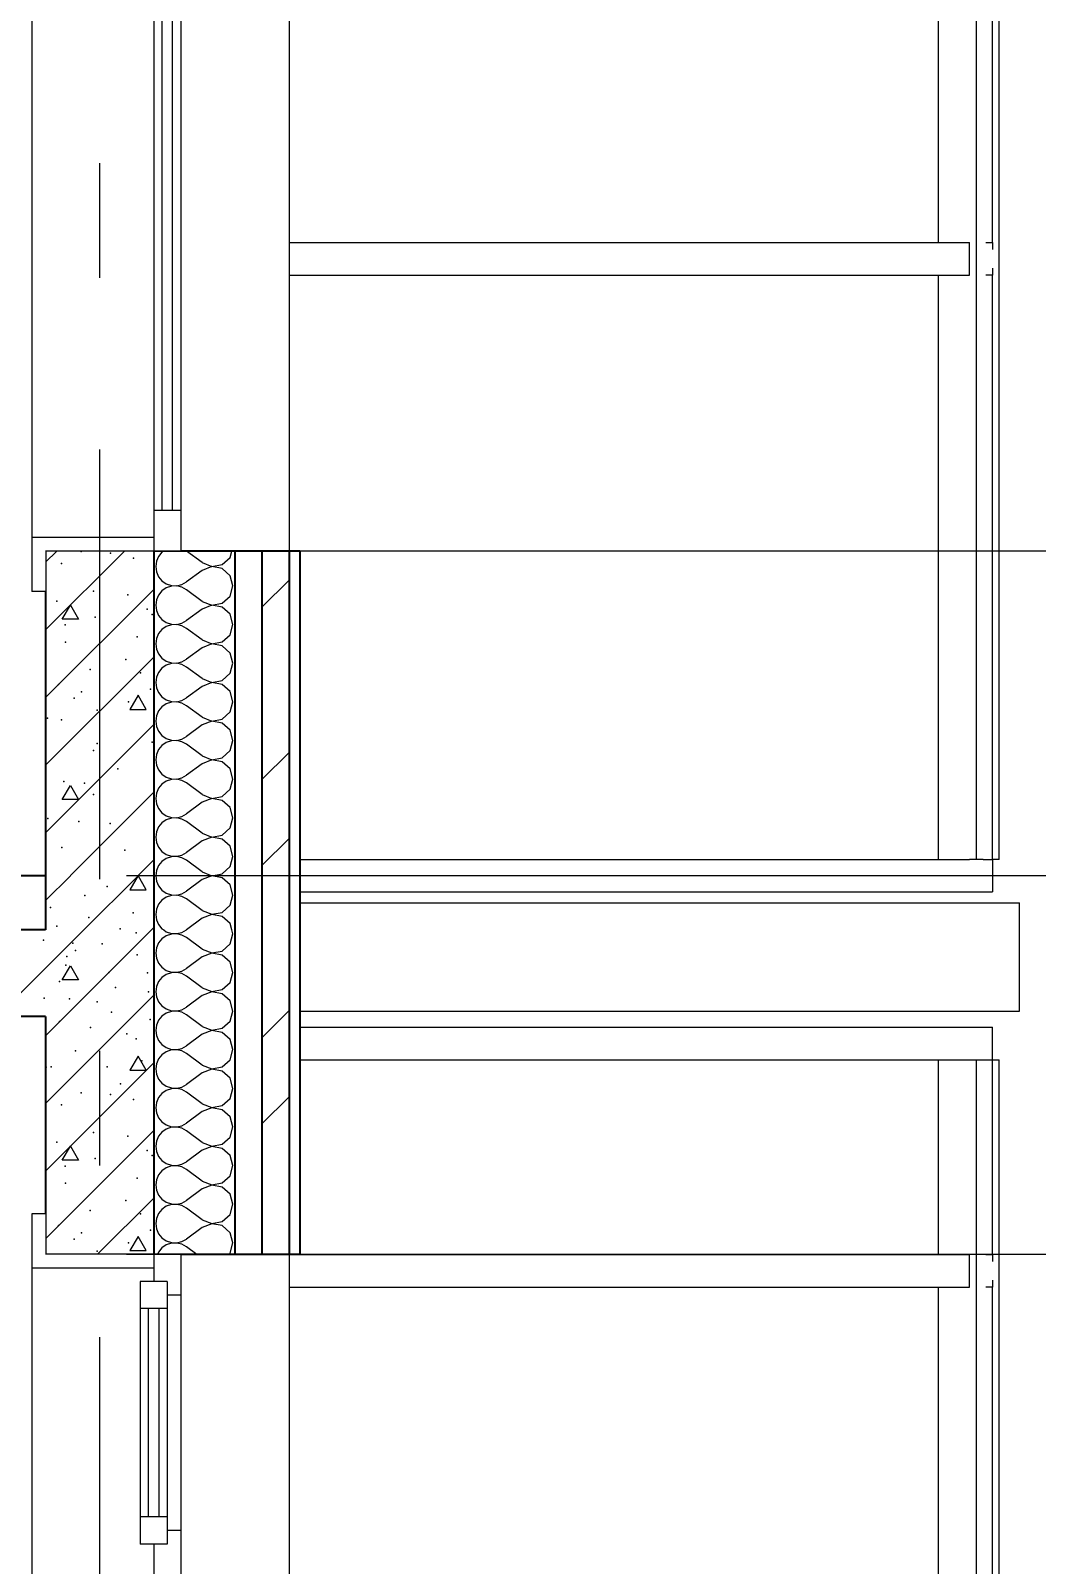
# Model space of a CAD drawing. Header units: millimetres. Extents: x 18162 to 7085488, y 72188 to 247925.
# Drawn here: x 4273986 to 4275844, y 112480 to 115314 of the extents above; entities that cross this region are included whole.
import ezdxf
from ezdxf.enums import TextEntityAlignment as Align

# ---------------------------------------------------------------- set-up
doc = ezdxf.new("R2010")
doc.units = ezdxf.units.MM
doc.header["$MEASUREMENT"] = 0
doc.linetypes.add('Double Dashed', pattern=[1093.611073, 529.166651, -211.666656, 141.111112, -211.666656])
doc.linetypes.add('Wipeout_Contour', pattern=[1000, 0, -1000])
for name, color, linetype in [('Archicad Windows', 7, 'Continuous'), ('Finish - Wall', 7, 'Continuous'), ('Structural - Bearing', 7, 'Continuous'), ('Structural - Grid', 7, 'Continuous')]:
    doc.layers.add(name, color=color, linetype=linetype)
doc.styles.add('GENERATED_STYLE_3', font='', dxfattribs={"width": 0.8})
doc.styles.get('GENERATED_STYLE_3').set_extended_font_data('ISOCPEUR MON')
doc.dimstyles.new('GENERATED_STYLE__12', dxfattribs={"dimtxt": 330.000007, "dimasz": 171, "dimexe": 0.18, "dimexo": 150, "dimgap": 0, "dimtad": 1, "dimdec": 0, "dimzin": 0, "dimdsep": 46, "dimtxsty": 'GENERATED_STYLE_3', "dimblk": 'ARROWHEAD_2', "dimblk1": 'ARROWHEAD_2', "dimblk2": 'ARROWHEAD_2', "dimcen": 0.09, "dimclrd": 13, "dimclre": 13, "dimclrt": 13, "dimadec": 0, "dimazin": 0, "dimtfac": 1, "dimtdec": 4, "dimtmove": 0, "dimatfit": 3, "dimfxl": 1, "dimtolj": 1, "dimtzin": 0, "dimarcsym": 0})
pattern_1 = [(45, (4294986.58, 104752.7), (-238.6485, 238.6485), []), (45, (4294907.03, 104832.26), (-238.6485, 238.6485), [])]

# ---------------------------------------------------------------- blocks, each defined once
blk = doc.blocks.new('*X1271', base_point=(4294986.6, 104752.7))
at = {"layer": 'Structural - Bearing', "color": 7, "linetype": 'Continuous', "lineweight": 9}
for p, q in [((4274218, 114333.9), (4274216.7, 114324.1)), ((4274222, 114342.9), (4274218, 114333.9)), ((4274228.3, 114350.5), (4274222, 114342.9)), ((4274231.5, 114352.7), (4274228.3, 114350.5)), ((4274302.4, 114331.3), (4274273.8, 114352.7)), ((4274339.8, 114327.9), (4274354.2, 114341.1)), ((4274354.2, 114341.1), (4274357.5, 114352.7)), ((4274216.7, 114324.1), (4274218, 114314.4)), ((4274218, 114314.4), (4274222, 114305.4)), ((4274222, 114305.4), (4274228.3, 114297.8)), ((4274302.4, 114317), (4274273.8, 114295.6)), ((4274302.4, 114331.3), (4274320.6, 114324.3)), ((4274320.6, 114324), (4274302.4, 114317)), ((4274320.6, 114324.3), (4274339.8, 114327.9)), ((4274339.8, 114320.4), (4274320.6, 114324)), ((4274354.2, 114307.2), (4274339.8, 114320.4)), ((4274359.5, 114288.4), (4274354.2, 114307.2)), ((4274228.3, 114279.1), (4274222, 114271.5)), ((4274228.3, 114297.8), (4274236.4, 114292.2)), ((4274236.4, 114284.6), (4274228.3, 114279.1)), ((4274236.4, 114292.2), (4274245.7, 114289)), ((4274245.7, 114287.8), (4274236.4, 114284.6)), ((4274245.7, 114289), (4274255.6, 114288.6)), ((4274255.6, 114288.3), (4274245.7, 114287.8)), ((4274255.6, 114288.6), (4274265.2, 114290.8)), ((4274265.2, 114286), (4274255.6, 114288.3)), ((4274265.2, 114290.8), (4274273.8, 114295.6)), ((4274273.8, 114281.3), (4274265.2, 114286)), ((4274302.4, 114259.8), (4274273.8, 114281.3)), ((4274354.2, 114269.6), (4274359.5, 114288.4)), ((4274218, 114262.5), (4274216.7, 114252.7)), ((4274216.7, 114252.7), (4274218, 114242.9)), ((4274222, 114271.5), (4274218, 114262.5)), ((4274302.4, 114259.8), (4274320.6, 114252.8)), ((4274320.6, 114252.6), (4274302.4, 114245.6)), ((4274320.6, 114252.8), (4274339.8, 114256.5)), ((4274339.8, 114248.9), (4274320.6, 114252.6)), ((4274339.8, 114256.5), (4274354.2, 114269.6)), ((4274354.2, 114235.8), (4274339.8, 114248.9)), ((4274218, 114242.9), (4274222, 114233.9)), ((4274222, 114233.9), (4274228.3, 114226.3)), ((4274228.3, 114226.3), (4274236.4, 114220.8)), ((4274236.4, 114220.8), (4274245.7, 114217.6)), ((4274255.6, 114217.1), (4274265.2, 114219.4)), ((4274265.2, 114219.4), (4274273.8, 114224.1)), ((4274302.4, 114245.6), (4274273.8, 114224.1)), ((4274359.5, 114217), (4274354.2, 114235.8)), ((4274218, 114191), (4274216.7, 114181.3)), ((4274222, 114200.1), (4274218, 114191)), ((4274228.3, 114207.6), (4274222, 114200.1)), ((4274236.4, 114213.2), (4274228.3, 114207.6)), ((4274245.7, 114216.4), (4274236.4, 114213.2)), ((4274245.7, 114217.6), (4274255.6, 114217.1)), ((4274255.6, 114216.8), (4274245.7, 114216.4)), ((4274265.2, 114214.6), (4274255.6, 114216.8)), ((4274273.8, 114209.8), (4274265.2, 114214.6)), ((4274302.4, 114188.4), (4274273.8, 114209.8)), ((4274339.8, 114185), (4274354.2, 114198.2)), ((4274354.2, 114198.2), (4274359.5, 114217)), ((4274216.7, 114181.3), (4274218, 114171.5)), ((4274218, 114171.5), (4274222, 114162.5)), ((4274222, 114162.5), (4274228.3, 114154.9)), ((4274302.4, 114174.1), (4274273.8, 114152.7)), ((4274302.4, 114188.4), (4274320.6, 114181.4)), ((4274320.6, 114181.1), (4274302.4, 114174.1)), ((4274320.6, 114181.4), (4274339.8, 114185)), ((4274339.8, 114177.5), (4274320.6, 114181.1)), ((4274354.2, 114164.3), (4274339.8, 114177.5)), ((4274359.5, 114145.6), (4274354.2, 114164.3)), ((4274228.3, 114136.2), (4274222, 114128.6)), ((4274228.3, 114154.9), (4274236.4, 114149.3)), ((4274236.4, 114141.8), (4274228.3, 114136.2)), ((4274236.4, 114149.3), (4274245.7, 114146.2)), ((4274245.7, 114144.9), (4274236.4, 114141.8)), ((4274245.7, 114146.2), (4274255.6, 114145.7)), ((4274255.6, 114145.4), (4274245.7, 114144.9)), ((4274255.6, 114145.7), (4274265.2, 114147.9)), ((4274265.2, 114143.2), (4274255.6, 114145.4)), ((4274265.2, 114147.9), (4274273.8, 114152.7)), ((4274273.8, 114138.4), (4274265.2, 114143.2)), ((4274302.4, 114117), (4274273.8, 114138.4)), ((4274354.2, 114126.8), (4274359.5, 114145.6)), ((4274218, 114119.6), (4274216.7, 114109.8)), ((4274216.7, 114109.8), (4274218, 114100.1)), ((4274222, 114128.6), (4274218, 114119.6)), ((4274302.4, 114117), (4274320.6, 114110)), ((4274320.6, 114109.7), (4274302.4, 114102.7)), ((4274320.6, 114110), (4274339.8, 114113.6)), ((4274339.8, 114106.1), (4274320.6, 114109.7)), ((4274339.8, 114113.6), (4274354.2, 114126.8)), ((4274354.2, 114092.9), (4274339.8, 114106.1)), ((4274218, 114100.1), (4274222, 114091.1)), ((4274222, 114091.1), (4274228.3, 114083.5)), ((4274228.3, 114083.5), (4274236.4, 114077.9)), ((4274236.4, 114077.9), (4274245.7, 114074.8)), ((4274255.6, 114074.3), (4274265.2, 114076.5)), ((4274265.2, 114076.5), (4274273.8, 114081.3)), ((4274302.4, 114102.7), (4274273.8, 114081.3)), ((4274359.5, 114074.1), (4274354.2, 114092.9)), ((4274218, 114048.2), (4274216.7, 114038.4)), ((4274222, 114057.2), (4274218, 114048.2)), ((4274228.3, 114064.8), (4274222, 114057.2)), ((4274236.4, 114070.4), (4274228.3, 114064.8)), ((4274245.7, 114073.5), (4274236.4, 114070.4)), ((4274245.7, 114074.8), (4274255.6, 114074.3)), ((4274255.6, 114074), (4274245.7, 114073.5)), ((4274265.2, 114071.8), (4274255.6, 114074)), ((4274273.8, 114067), (4274265.2, 114071.8)), ((4274302.4, 114045.6), (4274273.8, 114067)), ((4274339.8, 114042.2), (4274354.2, 114055.4)), ((4274354.2, 114055.4), (4274359.5, 114074.1)), ((4274216.7, 114038.4), (4274218, 114028.7)), ((4274218, 114028.7), (4274222, 114019.6)), ((4274222, 114019.6), (4274228.3, 114012.1)), ((4274302.4, 114031.3), (4274273.8, 114009.8)), ((4274302.4, 114045.6), (4274320.6, 114038.6)), ((4274320.6, 114038.3), (4274302.4, 114031.3)), ((4274320.6, 114038.6), (4274339.8, 114042.2)), ((4274339.8, 114034.6), (4274320.6, 114038.3)), ((4274354.2, 114021.5), (4274339.8, 114034.6)), ((4274359.5, 114002.7), (4274354.2, 114021.5)), ((4274228.3, 113993.4), (4274222, 113985.8)), ((4274228.3, 114012.1), (4274236.4, 114006.5)), ((4274236.4, 113998.9), (4274228.3, 113993.4)), ((4274236.4, 114006.5), (4274245.7, 114003.3)), ((4274245.7, 114002.1), (4274236.4, 113998.9)), ((4274245.7, 114003.3), (4274255.6, 114002.8)), ((4274255.6, 114002.6), (4274245.7, 114002.1)), ((4274255.6, 114002.8), (4274265.2, 114005.1)), ((4274265.2, 114000.3), (4274255.6, 114002.6)), ((4274265.2, 114005.1), (4274273.8, 114009.8)), ((4274273.8, 113995.6), (4274265.2, 114000.3)), ((4274302.4, 113974.1), (4274273.8, 113995.6)), ((4274354.2, 113983.9), (4274359.5, 114002.7)), ((4274218, 113976.8), (4274216.7, 113967)), ((4274216.7, 113967), (4274218, 113957.2)), ((4274222, 113985.8), (4274218, 113976.8)), ((4274302.4, 113974.1), (4274320.6, 113967.1)), ((4274320.6, 113966.8), (4274302.4, 113959.8)), ((4274320.6, 113967.1), (4274339.8, 113970.8)), ((4274339.8, 113963.2), (4274320.6, 113966.8)), ((4274339.8, 113970.8), (4274354.2, 113983.9)), ((4274354.2, 113950.1), (4274339.8, 113963.2)), ((4274218, 113957.2), (4274222, 113948.2)), ((4274222, 113948.2), (4274228.3, 113940.6)), ((4274228.3, 113940.6), (4274236.4, 113935)), ((4274236.4, 113935), (4274245.7, 113931.9)), ((4274265.2, 113933.7), (4274273.8, 113938.4)), ((4274302.4, 113959.8), (4274273.8, 113938.4)), ((4274359.5, 113931.3), (4274354.2, 113950.1)), ((4274222, 113914.3), (4274218, 113905.3)), ((4274228.3, 113921.9), (4274222, 113914.3)), ((4274236.4, 113927.5), (4274228.3, 113921.9)), ((4274245.7, 113930.7), (4274236.4, 113927.5)), ((4274245.7, 113931.9), (4274255.6, 113931.4)), ((4274255.6, 113931.1), (4274245.7, 113930.7)), ((4274255.6, 113931.4), (4274265.2, 113933.7)), ((4274265.2, 113928.9), (4274255.6, 113931.1)), ((4274273.8, 113924.1), (4274265.2, 113928.9)), ((4274302.4, 113902.7), (4274273.8, 113924.1)), ((4274339.8, 113899.3), (4274354.2, 113912.5)), ((4274354.2, 113912.5), (4274359.5, 113931.3)), ((4274218, 113905.3), (4274216.7, 113895.6)), ((4274216.7, 113895.6), (4274218, 113885.8)), ((4274218, 113885.8), (4274222, 113876.8)), ((4274302.4, 113888.4), (4274273.8, 113867)), ((4274302.4, 113902.7), (4274320.6, 113895.7)), ((4274320.6, 113895.4), (4274302.4, 113888.4)), ((4274320.6, 113895.7), (4274339.8, 113899.3)), ((4274339.8, 113891.8), (4274320.6, 113895.4)), ((4274354.2, 113878.6), (4274339.8, 113891.8)), ((4274359.5, 113859.8), (4274354.2, 113878.6)), ((4274222, 113876.8), (4274228.3, 113869.2)), ((4274228.3, 113850.5), (4274222, 113842.9)), ((4274228.3, 113869.2), (4274236.4, 113863.6)), ((4274236.4, 113856.1), (4274228.3, 113850.5)), ((4274236.4, 113863.6), (4274245.7, 113860.5)), ((4274245.7, 113859.2), (4274236.4, 113856.1)), ((4274245.7, 113860.5), (4274255.6, 113860)), ((4274255.6, 113859.7), (4274245.7, 113859.2)), ((4274255.6, 113860), (4274265.2, 113862.2)), ((4274265.2, 113857.5), (4274255.6, 113859.7)), ((4274265.2, 113862.2), (4274273.8, 113867)), ((4274273.8, 113852.7), (4274265.2, 113857.5)), ((4274302.4, 113831.3), (4274273.8, 113852.7)), ((4274354.2, 113841.1), (4274359.5, 113859.8)), ((4274218, 113833.9), (4274216.7, 113824.1)), ((4274216.7, 113824.1), (4274218, 113814.4)), ((4274222, 113842.9), (4274218, 113833.9)), ((4274302.4, 113831.3), (4274320.6, 113824.3)), ((4274320.6, 113824), (4274302.4, 113817)), ((4274320.6, 113824.3), (4274339.8, 113827.9)), ((4274339.8, 113820.4), (4274320.6, 113824)), ((4274339.8, 113827.9), (4274354.2, 113841.1)), ((4274218, 113814.4), (4274222, 113805.4)), ((4274222, 113805.4), (4274228.3, 113797.8)), ((4274228.3, 113797.8), (4274236.4, 113792.2)), ((4274265.2, 113790.8), (4274273.8, 113795.6)), ((4274302.4, 113817), (4274273.8, 113795.6)), ((4274354.2, 113807.2), (4274339.8, 113820.4)), ((4274359.5, 113788.4), (4274354.2, 113807.2)), ((4274222, 113771.5), (4274218, 113762.5)), ((4274228.3, 113779.1), (4274222, 113771.5)), ((4274236.4, 113784.6), (4274228.3, 113779.1)), ((4274236.4, 113792.2), (4274245.7, 113789)), ((4274245.7, 113787.8), (4274236.4, 113784.6)), ((4274245.7, 113789), (4274255.6, 113788.6)), ((4274255.6, 113788.3), (4274245.7, 113787.8)), ((4274255.6, 113788.6), (4274265.2, 113790.8)), ((4274265.2, 113786), (4274255.6, 113788.3)), ((4274273.8, 113781.3), (4274265.2, 113786)), ((4274302.4, 113759.8), (4274273.8, 113781.3)), ((4274339.8, 113756.5), (4274354.2, 113769.6)), ((4274354.2, 113769.6), (4274359.5, 113788.4)), ((4274218, 113762.5), (4274216.7, 113752.7)), ((4274216.7, 113752.7), (4274218, 113742.9)), ((4274218, 113742.9), (4274222, 113733.9)), ((4274302.4, 113745.6), (4274273.8, 113724.1)), ((4274302.4, 113759.8), (4274320.6, 113752.8)), ((4274320.6, 113752.6), (4274302.4, 113745.6)), ((4274320.6, 113752.8), (4274339.8, 113756.5)), ((4274339.8, 113748.9), (4274320.6, 113752.6)), ((4274354.2, 113735.8), (4274339.8, 113748.9)), ((4274222, 113733.9), (4274228.3, 113726.3)), ((4274228.3, 113726.3), (4274236.4, 113720.8)), ((4274236.4, 113713.2), (4274228.3, 113707.6)), ((4274236.4, 113720.8), (4274245.7, 113717.6)), ((4274245.7, 113716.4), (4274236.4, 113713.2)), ((4274245.7, 113717.6), (4274255.6, 113717.1)), ((4274255.6, 113716.8), (4274245.7, 113716.4)), ((4274255.6, 113717.1), (4274265.2, 113719.4)), ((4274265.2, 113714.6), (4274255.6, 113716.8)), ((4274265.2, 113719.4), (4274273.8, 113724.1)), ((4274273.8, 113709.8), (4274265.2, 113714.6)), ((4274302.4, 113688.4), (4274273.8, 113709.8)), ((4274359.5, 113717), (4274354.2, 113735.8)), ((4274354.2, 113698.2), (4274359.5, 113717)), ((4274218, 113691), (4274216.7, 113681.3)), ((4274216.7, 113681.3), (4274218, 113671.5)), ((4274222, 113700.1), (4274218, 113691)), ((4274228.3, 113707.6), (4274222, 113700.1)), ((4274302.4, 113688.4), (4274320.6, 113681.4)), ((4274320.6, 113681.1), (4274302.4, 113674.1)), ((4274320.6, 113681.4), (4274339.8, 113685)), ((4274339.8, 113677.5), (4274320.6, 113681.1)), ((4274339.8, 113685), (4274354.2, 113698.2)), ((4274218, 113671.5), (4274222, 113662.5)), ((4274222, 113662.5), (4274228.3, 113654.9)), ((4274228.3, 113654.9), (4274231.5, 113652.7)), ((4274302.4, 113674.1), (4274273.8, 113652.7)), ((4274354.2, 113664.3), (4274339.8, 113677.5)), ((4274357.5, 113652.7), (4274354.2, 113664.3))]:
    blk.add_line(p, q, dxfattribs=at)
blk = doc.blocks.new('*X1272', base_point=(4294986.6, 104752.7))
at = {"layer": 'Structural - Bearing', "color": 7, "linetype": 'Continuous', "lineweight": 9}
for p, q in [((4274013.1, 114206.9), (4274158.9, 114352.7)), ((4274013.1, 114331.9), (4274033.9, 114352.7)), ((4274013.1, 114081.9), (4274213.1, 114281.9)), ((4274043.9, 114226.9), (4274059.1, 114252.9)), ((4274059.1, 114252.9), (4274074, 114226.8)), ((4274074, 114226.8), (4274043.9, 114226.9)), ((4274013.1, 113956.9), (4274213.1, 114156.9)), ((4274184.1, 114086.2), (4274169.1, 114060.2)), ((4274199.2, 114060.2), (4274184.1, 114086.2)), ((4274169.1, 114060.2), (4274199.2, 114060.2)), ((4274013.1, 113831.9), (4274213.1, 114031.9)), ((4274043.9, 113893.5), (4274059.1, 113919.5)), ((4274059.1, 113919.5), (4274074, 113893.5)), ((4274059.1, 113752.9), (4274213.1, 113906.9)), ((4274074, 113893.5), (4274043.9, 113893.5)), ((4274184.1, 113752.9), (4274213.1, 113781.9)), ((4274013.1, 113706.9), (4274059.1, 113752.8)), ((4274083.9, 113652.7), (4274184.1, 113752.8)), ((4274184.1, 113752.9), (4274169.1, 113726.8)), ((4274199.2, 113726.8), (4274184.1, 113752.9)), ((4274169.1, 113726.8), (4274199.2, 113726.8)), ((4274208.9, 113652.7), (4274213.1, 113656.9))]:
    blk.add_line(p, q, dxfattribs=at)
for p in [(4274079, 114351.8), (4274133, 114348.7), (4274175.8, 114339.3), (4274042.9, 114329.6), (4274013.5, 114288.7), (4274102, 114278.3), (4274034, 114260.1), (4274165.4, 114271.7), (4274105.2, 114230.3), (4274200.7, 114245.1), (4274210.5, 114235.7), (4274049.5, 114216.4), (4274182.5, 114194.2), (4274013.5, 114180.3), (4274050, 114184.6), (4274095.9, 114133.9), (4274161.6, 114152.4), (4274037.2, 114106.1), (4274188.7, 114127.7), (4274066.2, 114081.1), (4274079.7, 114092.6), (4274207.2, 114097.8), (4274108.3, 114058.9), (4274166.3, 114074.4), (4274017.1, 114044.2), (4274042.5, 114040.8), (4274108.3, 113997.1), (4274210.3, 113999.5), (4274102.1, 113984), (4274147, 113950), (4274046.8, 113927), (4274085.1, 113923.7), (4274101.9, 113903.1), (4274017.3, 113858.6), (4274074.8, 113852.9), (4274132.7, 113849), (4274043.4, 113804.7), (4274160, 113800.1), (4274085.6, 113716), (4274126.8, 113732.7), (4274022.5, 113694.1), (4274175.1, 113684.4), (4274034, 113659.3), (4274092.9, 113675.7), (4274151.4, 113654.6)]:
    blk.add_point(p, dxfattribs=at)
blk = doc.blocks.new('*X1282', base_point=(4294986.6, 104752.7))
at = {"layer": 'Structural - Bearing', "color": 7, "linetype": 'Continuous', "lineweight": 9}
for p, q in [((4273923.9, 113492.7), (4274083.9, 113652.7)), ((4274048.9, 113492.7), (4274208.9, 113652.7)), ((4274043.9, 113560.2), (4274059.1, 113586.2)), ((4274059.1, 113586.2), (4274074, 113560.2)), ((4274074, 113560.2), (4274043.9, 113560.2)), ((4274173.9, 113492.7), (4274213.1, 113531.9))]:
    blk.add_line(p, q, dxfattribs=at)
for p in [(4274009.6, 113633.6), (4274063.5, 113628.4), (4274117.6, 113626.8), (4274180.7, 113646.9), (4274052.7, 113603.7), (4274068.6, 113614.8), (4274182.5, 113606.7), (4274050.8, 113587.2), (4274130, 113573.7), (4274201.5, 113573.1), (4274038.8, 113557.3), (4274142.2, 113546), (4274203.2, 113537.9), (4274010.9, 113526.7), (4274057.2, 113525.4), (4274108.3, 113519.9), (4274134.9, 113500.4)]:
    blk.add_point(p, dxfattribs=at)
blk = doc.blocks.new('*X1477', base_point=(4294986.6, 104752.7))
at = {"layer": 'Structural - Bearing', "color": 7, "linetype": 'Continuous', "lineweight": 9}
for p, q in [((4274231.5, 113652.7), (4274236.4, 113649.3)), ((4274265.2, 113647.9), (4274273.8, 113652.7)), ((4274359.5, 113645.6), (4274357.5, 113652.7)), ((4274222, 113628.6), (4274218, 113619.6)), ((4274228.3, 113636.2), (4274222, 113628.6)), ((4274236.4, 113641.8), (4274228.3, 113636.2)), ((4274236.4, 113649.3), (4274245.7, 113646.2)), ((4274245.7, 113644.9), (4274236.4, 113641.8)), ((4274245.7, 113646.2), (4274255.6, 113645.7)), ((4274255.6, 113645.4), (4274245.7, 113644.9)), ((4274255.6, 113645.7), (4274265.2, 113647.9)), ((4274265.2, 113643.2), (4274255.6, 113645.4)), ((4274273.8, 113638.4), (4274265.2, 113643.2)), ((4274302.4, 113617), (4274273.8, 113638.4)), ((4274339.8, 113613.6), (4274354.2, 113626.8)), ((4274354.2, 113626.8), (4274359.5, 113645.6)), ((4274218, 113619.6), (4274216.7, 113609.8)), ((4274216.7, 113609.8), (4274218, 113600.1)), ((4274218, 113600.1), (4274222, 113591.1)), ((4274302.4, 113602.7), (4274273.8, 113581.3)), ((4274302.4, 113617), (4274320.6, 113610)), ((4274320.6, 113609.7), (4274302.4, 113602.7)), ((4274320.6, 113610), (4274339.8, 113613.6)), ((4274339.8, 113606.1), (4274320.6, 113609.7)), ((4274354.2, 113592.9), (4274339.8, 113606.1)), ((4274222, 113591.1), (4274228.3, 113583.5)), ((4274228.3, 113583.5), (4274236.4, 113577.9)), ((4274236.4, 113570.4), (4274228.3, 113564.8)), ((4274236.4, 113577.9), (4274245.7, 113574.8)), ((4274245.7, 113573.5), (4274236.4, 113570.4)), ((4274245.7, 113574.8), (4274255.6, 113574.3)), ((4274255.6, 113574), (4274245.7, 113573.5)), ((4274255.6, 113574.3), (4274265.2, 113576.5)), ((4274265.2, 113571.8), (4274255.6, 113574)), ((4274265.2, 113576.5), (4274273.8, 113581.3)), ((4274273.8, 113567), (4274265.2, 113571.8)), ((4274302.4, 113545.6), (4274273.8, 113567)), ((4274359.5, 113574.1), (4274354.2, 113592.9)), ((4274354.2, 113555.4), (4274359.5, 113574.1)), ((4274218, 113548.2), (4274216.7, 113538.4)), ((4274216.7, 113538.4), (4274218, 113528.7)), ((4274222, 113557.2), (4274218, 113548.2)), ((4274228.3, 113564.8), (4274222, 113557.2)), ((4274302.4, 113545.6), (4274320.6, 113538.6)), ((4274320.6, 113538.3), (4274302.4, 113531.3)), ((4274320.6, 113538.6), (4274339.8, 113542.2)), ((4274339.8, 113534.6), (4274320.6, 113538.3)), ((4274339.8, 113542.2), (4274354.2, 113555.4)), ((4274218, 113528.7), (4274222, 113519.6)), ((4274222, 113519.6), (4274228.3, 113512.1)), ((4274228.3, 113512.1), (4274236.4, 113506.5)), ((4274265.2, 113505.1), (4274273.8, 113509.8)), ((4274302.4, 113531.3), (4274273.8, 113509.8)), ((4274354.2, 113521.5), (4274339.8, 113534.6)), ((4274359.5, 113502.7), (4274354.2, 113521.5)), ((4274222, 113485.8), (4274218, 113476.8)), ((4274228.3, 113493.4), (4274222, 113485.8)), ((4274236.4, 113498.9), (4274228.3, 113493.4)), ((4274236.4, 113506.5), (4274245.7, 113503.3)), ((4274245.7, 113502.1), (4274236.4, 113498.9)), ((4274245.7, 113503.3), (4274255.6, 113502.8)), ((4274255.6, 113502.6), (4274245.7, 113502.1)), ((4274255.6, 113502.8), (4274265.2, 113505.1)), ((4274265.2, 113500.3), (4274255.6, 113502.6)), ((4274273.8, 113495.6), (4274265.2, 113500.3)), ((4274302.4, 113474.1), (4274273.8, 113495.6)), ((4274339.8, 113470.8), (4274354.2, 113483.9)), ((4274354.2, 113483.9), (4274359.5, 113502.7)), ((4274218, 113476.8), (4274216.7, 113467)), ((4274216.7, 113467), (4274218, 113457.2)), ((4274218, 113457.2), (4274222, 113448.2)), ((4274302.4, 113459.8), (4274273.8, 113438.4)), ((4274302.4, 113474.1), (4274320.6, 113467.1)), ((4274320.6, 113466.8), (4274302.4, 113459.8)), ((4274320.6, 113467.1), (4274339.8, 113470.8)), ((4274339.8, 113463.2), (4274320.6, 113466.8)), ((4274354.2, 113450.1), (4274339.8, 113463.2)), ((4274222, 113448.2), (4274228.3, 113440.6)), ((4274228.3, 113440.6), (4274236.4, 113435)), ((4274236.4, 113427.5), (4274228.3, 113421.9)), ((4274236.4, 113435), (4274245.7, 113431.9)), ((4274245.7, 113430.7), (4274236.4, 113427.5)), ((4274245.7, 113431.9), (4274255.6, 113431.4)), ((4274255.6, 113431.1), (4274245.7, 113430.7)), ((4274255.6, 113431.4), (4274265.2, 113433.7)), ((4274265.2, 113428.9), (4274255.6, 113431.1)), ((4274265.2, 113433.7), (4274273.8, 113438.4)), ((4274273.8, 113424.1), (4274265.2, 113428.9)), ((4274359.5, 113431.3), (4274354.2, 113450.1)), ((4274354.2, 113412.5), (4274359.5, 113431.3)), ((4274218, 113405.3), (4274216.7, 113395.6)), ((4274222, 113414.3), (4274218, 113405.3)), ((4274228.3, 113421.9), (4274222, 113414.3)), ((4274302.4, 113402.7), (4274273.8, 113424.1)), ((4274302.4, 113402.7), (4274320.6, 113395.7)), ((4274320.6, 113395.7), (4274339.8, 113399.3)), ((4274339.8, 113399.3), (4274354.2, 113412.5)), ((4274216.7, 113395.6), (4274218, 113385.8)), ((4274218, 113385.8), (4274222, 113376.8)), ((4274222, 113376.8), (4274228.3, 113369.2)), ((4274228.3, 113369.2), (4274236.4, 113363.6)), ((4274302.4, 113388.4), (4274273.8, 113367)), ((4274320.6, 113395.4), (4274302.4, 113388.4)), ((4274339.8, 113391.8), (4274320.6, 113395.4)), ((4274354.2, 113378.6), (4274339.8, 113391.8)), ((4274359.5, 113359.8), (4274354.2, 113378.6)), ((4274222, 113342.9), (4274218, 113333.9)), ((4274228.3, 113350.5), (4274222, 113342.9)), ((4274236.4, 113356.1), (4274228.3, 113350.5)), ((4274236.4, 113363.6), (4274245.7, 113360.5)), ((4274245.7, 113359.2), (4274236.4, 113356.1)), ((4274245.7, 113360.5), (4274255.6, 113360)), ((4274255.6, 113359.7), (4274245.7, 113359.2)), ((4274255.6, 113360), (4274265.2, 113362.2)), ((4274265.2, 113357.5), (4274255.6, 113359.7)), ((4274265.2, 113362.2), (4274273.8, 113367)), ((4274273.8, 113352.7), (4274265.2, 113357.5)), ((4274302.4, 113331.3), (4274273.8, 113352.7)), ((4274339.8, 113327.9), (4274354.2, 113341.1)), ((4274354.2, 113341.1), (4274359.5, 113359.8)), ((4274218, 113333.9), (4274216.7, 113324.1)), ((4274216.7, 113324.1), (4274218, 113314.4)), ((4274218, 113314.4), (4274222, 113305.4)), ((4274302.4, 113317), (4274273.8, 113295.6)), ((4274302.4, 113331.3), (4274320.6, 113324.3)), ((4274320.6, 113324), (4274302.4, 113317)), ((4274320.6, 113324.3), (4274339.8, 113327.9)), ((4274339.8, 113320.4), (4274320.6, 113324)), ((4274354.2, 113307.2), (4274339.8, 113320.4)), ((4274222, 113305.4), (4274228.3, 113297.8)), ((4274228.3, 113297.8), (4274236.4, 113292.2)), ((4274236.4, 113284.6), (4274228.3, 113279.1)), ((4274236.4, 113292.2), (4274245.7, 113289)), ((4274245.7, 113287.8), (4274236.4, 113284.6)), ((4274245.7, 113289), (4274255.6, 113288.6)), ((4274255.6, 113288.3), (4274245.7, 113287.8)), ((4274255.6, 113288.6), (4274265.2, 113290.8)), ((4274265.2, 113286), (4274255.6, 113288.3)), ((4274265.2, 113290.8), (4274273.8, 113295.6)), ((4274273.8, 113281.3), (4274265.2, 113286)), ((4274359.5, 113288.4), (4274354.2, 113307.2)), ((4274354.2, 113269.6), (4274359.5, 113288.4)), ((4274218, 113262.5), (4274216.7, 113252.7)), ((4274222, 113271.5), (4274218, 113262.5)), ((4274228.3, 113279.1), (4274222, 113271.5)), ((4274302.4, 113259.8), (4274273.8, 113281.3)), ((4274302.4, 113259.8), (4274320.6, 113252.8)), ((4274320.6, 113252.8), (4274339.8, 113256.5)), ((4274339.8, 113256.5), (4274354.2, 113269.6)), ((4274216.7, 113252.7), (4274218, 113242.9)), ((4274218, 113242.9), (4274222, 113233.9)), ((4274222, 113233.9), (4274228.3, 113226.3)), ((4274228.3, 113226.3), (4274236.4, 113220.8)), ((4274302.4, 113245.6), (4274273.8, 113224.1)), ((4274320.6, 113252.6), (4274302.4, 113245.6)), ((4274339.8, 113248.9), (4274320.6, 113252.6)), ((4274354.2, 113235.8), (4274339.8, 113248.9)), ((4274359.5, 113217), (4274354.2, 113235.8)), ((4274222, 113200.1), (4274218, 113191)), ((4274228.3, 113207.6), (4274222, 113200.1)), ((4274236.4, 113213.2), (4274228.3, 113207.6)), ((4274236.4, 113220.8), (4274245.7, 113217.6)), ((4274245.7, 113216.4), (4274236.4, 113213.2)), ((4274245.7, 113217.6), (4274255.6, 113217.1)), ((4274255.6, 113216.8), (4274245.7, 113216.4)), ((4274255.6, 113217.1), (4274265.2, 113219.4)), ((4274265.2, 113214.6), (4274255.6, 113216.8)), ((4274265.2, 113219.4), (4274273.8, 113224.1)), ((4274273.8, 113209.8), (4274265.2, 113214.6)), ((4274302.4, 113188.4), (4274273.8, 113209.8)), ((4274339.8, 113185), (4274354.2, 113198.2)), ((4274354.2, 113198.2), (4274359.5, 113217)), ((4274218, 113191), (4274216.7, 113181.3)), ((4274216.7, 113181.3), (4274218, 113171.5)), ((4274218, 113171.5), (4274222, 113162.5)), ((4274302.4, 113174.1), (4274273.8, 113152.7)), ((4274302.4, 113188.4), (4274320.6, 113181.4)), ((4274320.6, 113181.1), (4274302.4, 113174.1)), ((4274320.6, 113181.4), (4274339.8, 113185)), ((4274339.8, 113177.5), (4274320.6, 113181.1)), ((4274354.2, 113164.3), (4274339.8, 113177.5)), ((4274222, 113162.5), (4274228.3, 113154.9)), ((4274228.3, 113154.9), (4274236.4, 113149.3)), ((4274236.4, 113141.8), (4274228.3, 113136.2)), ((4274236.4, 113149.3), (4274245.7, 113146.2)), ((4274245.7, 113144.9), (4274236.4, 113141.8)), ((4274245.7, 113146.2), (4274255.6, 113145.7)), ((4274255.6, 113145.4), (4274245.7, 113144.9)), ((4274255.6, 113145.7), (4274265.2, 113147.9)), ((4274265.2, 113143.2), (4274255.6, 113145.4)), ((4274265.2, 113147.9), (4274273.8, 113152.7)), ((4274273.8, 113138.4), (4274265.2, 113143.2)), ((4274359.5, 113145.6), (4274354.2, 113164.3)), ((4274354.2, 113126.8), (4274359.5, 113145.6)), ((4274218, 113119.6), (4274216.7, 113109.8)), ((4274222, 113128.6), (4274218, 113119.6)), ((4274228.3, 113136.2), (4274222, 113128.6)), ((4274302.4, 113117), (4274273.8, 113138.4)), ((4274302.4, 113117), (4274320.6, 113110)), ((4274320.6, 113110), (4274339.8, 113113.6)), ((4274339.8, 113113.6), (4274354.2, 113126.8)), ((4274216.7, 113109.8), (4274218, 113100.1)), ((4274218, 113100.1), (4274222, 113091.1)), ((4274222, 113091.1), (4274228.3, 113083.5)), ((4274302.4, 113102.7), (4274273.8, 113081.3)), ((4274320.6, 113109.7), (4274302.4, 113102.7)), ((4274339.8, 113106.1), (4274320.6, 113109.7)), ((4274354.2, 113092.9), (4274339.8, 113106.1)), ((4274359.5, 113074.1), (4274354.2, 113092.9)), ((4274222, 113057.2), (4274220, 113052.7)), ((4274228.3, 113064.8), (4274222, 113057.2)), ((4274228.3, 113083.5), (4274236.4, 113077.9)), ((4274236.4, 113070.4), (4274228.3, 113064.8)), ((4274236.4, 113077.9), (4274245.7, 113074.8)), ((4274245.7, 113073.5), (4274236.4, 113070.4)), ((4274245.7, 113074.8), (4274255.6, 113074.3)), ((4274255.6, 113074), (4274245.7, 113073.5)), ((4274255.6, 113074.3), (4274265.2, 113076.5)), ((4274265.2, 113071.8), (4274255.6, 113074)), ((4274265.2, 113076.5), (4274273.8, 113081.3)), ((4274273.8, 113067), (4274265.2, 113071.8)), ((4274292.9, 113052.7), (4274273.8, 113067)), ((4274354.2, 113055.4), (4274359.5, 113074.1)), ((4274351.3, 113052.7), (4274354.2, 113055.4))]:
    blk.add_line(p, q, dxfattribs=at)
blk = doc.blocks.new('*X1479', base_point=(4294986.6, 104752.7))
at = {"layer": 'Structural - Bearing', "color": 7, "linetype": 'Continuous', "lineweight": 9}
for p, q in [((4274013.1, 113331.9), (4274173.9, 113492.7)), ((4274013.1, 113456.9), (4274048.9, 113492.7)), ((4274013.1, 113206.9), (4274213.1, 113406.9)), ((4274184.1, 113419.5), (4274169.1, 113393.5)), ((4274199.2, 113393.5), (4274184.1, 113419.5)), ((4274169.1, 113393.5), (4274199.2, 113393.5)), ((4274013.1, 113081.9), (4274213.1, 113281.9)), ((4274043.9, 113226.9), (4274059.1, 113252.9)), ((4274074, 113226.8), (4274043.9, 113226.9)), ((4274059.1, 113252.9), (4274074, 113226.8)), ((4274108.9, 113052.7), (4274213.1, 113156.9)), ((4274184.1, 113086.2), (4274169.1, 113060.1)), ((4274199.2, 113060.2), (4274184.1, 113086.2)), ((4274169.1, 113060.1), (4274199.2, 113060.2))]:
    blk.add_line(p, q, dxfattribs=at)
for p in [(4274038.8, 113483.1), (4274206.6, 113486.8), (4274096.1, 113472.2), (4274163.7, 113460.4), (4274068.3, 113429.3), (4274180.9, 113451.3), (4274014.3, 113398.9), (4274023.3, 113399.7), (4274126.9, 113399.7), (4274191.1, 113410.8), (4274013.4, 113372.2), (4274151.9, 113368.1), (4274079, 113351.8), (4274133, 113348.7), (4274042.9, 113329.6), (4274175.8, 113339.3), (4274013.5, 113288.7), (4274034, 113260.1), (4274102, 113278.3), (4274165.4, 113271.7), (4274105.2, 113230.3), (4274200.7, 113245.1), (4274210.5, 113235.7), (4274049.5, 113216.3), (4274013.5, 113180.3), (4274050, 113184.6), (4274182.5, 113194.1), (4274161.6, 113152.4), (4274095.9, 113133.9), (4274188.7, 113127.7), (4274037.2, 113106.1), (4274079.7, 113092.6), (4274207.2, 113097.8), (4274066.2, 113081.1), (4274108.3, 113058.9), (4274166.3, 113074.3)]:
    blk.add_point(p, dxfattribs=at)
blk = doc.blocks.new('Standard grid marker[367]_3', base_point=(4274113.1, 164752.7))
at = {"layer": 'Structural - Grid', "color": 13, "linetype": 'Double Dashed', "lineweight": 13, "ltscale": 1.5}
blk.add_line((4274113.1, 163752.7), (4274113.1, 97752.7), dxfattribs=at)
at = {"layer": 'Structural - Grid', "color": 13, "lineweight": 13, "style": 'GENERATED_STYLE_3'}
blk.add_attdef('AC_MarkerText_1', text='', height=375, rotation=360, dxfattribs=at).set_placement((4274113.1, 96490.2), align=Align.TOP_CENTER)
blk = doc.blocks.new('*D1525', base_point=(4294986.6, 104752.7))
at = {"color": 12, "linetype": 'Continuous', "lineweight": 35}
for p, q in [((4277603.2, 113117.7), (4277828.2, 112987.8)), ((4277603.2, 111417.7), (4277828.2, 111287.8))]:
    blk.add_line(p, q, dxfattribs=at)
at = {"color": 13, "linetype": 'Continuous', "lineweight": 13}
for p, q in [((4277884.5, 113052.7), (4274163.1, 113052.7)), ((4277715.7, 111352.7), (4277715.7, 113052.7)), ((4277884.5, 111352.7), (4274163.1, 111352.7))]:
    blk.add_line(p, q, dxfattribs=at)
at = {"color": 13, "lineweight": 13, "insert": (4277811.4, 111814.1), "char_height": 330, "attachment_point": 7, "rotation": 90, "style": 'GENERATED_STYLE_3'}
blk.add_mtext('\\A1;{\\pql;\\fISOCPEUR MON|b0|i0|c0|p0;\\W0.800000;1,700}', dxfattribs=at)
blk = doc.blocks.new('ARROWHEAD_2')
at = {"color": 0, "linetype": 'Continuous', "lineweight": 0}
for p, q in [((-0.378, -0.655), (0.378, 0.655)), ((0, 0), (-1, 0))]:
    blk.add_line(p, q, dxfattribs=at)
blk = doc.blocks.new('*D1526', base_point=(4294986.6, 104752.7))
at = {"color": 12, "linetype": 'Continuous', "lineweight": 35}
for p, q in [((4277603.2, 114417.7), (4277828.2, 114287.8)), ((4277603.2, 113117.7), (4277828.2, 112987.8))]:
    blk.add_line(p, q, dxfattribs=at)
at = {"color": 13, "linetype": 'Continuous', "lineweight": 13}
for p, q in [((4277884.5, 114352.7), (4274163.1, 114352.7)), ((4277715.7, 113052.7), (4277715.7, 114352.7)), ((4277884.5, 113052.7), (4274163.1, 113052.7))]:
    blk.add_line(p, q, dxfattribs=at)
at = {"color": 13, "lineweight": 13, "insert": (4277811.4, 113314.1), "char_height": 330, "attachment_point": 7, "rotation": 90, "style": 'GENERATED_STYLE_3'}
blk.add_mtext('\\A1;{\\pql;\\fISOCPEUR MON|b0|i0|c0|p0;\\W0.800000;1,300}', dxfattribs=at)
blk = doc.blocks.new('*D1527', base_point=(4294986.6, 104752.7))
at = {"color": 12, "linetype": 'Continuous', "lineweight": 35}
for p, q in [((4277603.2, 116117.7), (4277828.2, 115987.8)), ((4277603.2, 114417.7), (4277828.2, 114287.8))]:
    blk.add_line(p, q, dxfattribs=at)
at = {"color": 13, "linetype": 'Continuous', "lineweight": 13}
for p, q in [((4277884.5, 116052.7), (4274163.1, 116052.7)), ((4277715.7, 114352.7), (4277715.7, 116052.7)), ((4277884.5, 114352.7), (4274163.1, 114352.7))]:
    blk.add_line(p, q, dxfattribs=at)
at = {"color": 13, "lineweight": 13, "insert": (4277811.4, 114814.1), "char_height": 330, "attachment_point": 7, "rotation": 90, "style": 'GENERATED_STYLE_3'}
blk.add_mtext('\\A1;{\\pql;\\fISOCPEUR MON|b0|i0|c0|p0;\\W0.800000;1,700}', dxfattribs=at)
blk = doc.blocks.new('*D1555', base_point=(4294986.6, 104752.7))
at = {"color": 12, "linetype": 'Continuous', "lineweight": 35}
for p, q in [((4276703.2, 113817.7), (4276928.2, 113687.8)), ((4276703.2, 113117.7), (4276928.2, 112987.8))]:
    blk.add_line(p, q, dxfattribs=at)
at = {"color": 13, "linetype": 'Continuous', "lineweight": 13}
for p, q in [((4276984.5, 113752.7), (4274163.1, 113752.7)), ((4276815.7, 113052.7), (4276815.7, 113752.7)), ((4276984.5, 113052.7), (4274163.1, 113052.7)), ((4276815.7, 112942.7), (4276815.7, 113052.7))]:
    blk.add_line(p, q, dxfattribs=at)
at = {"color": 13, "lineweight": 13, "insert": (4276845.5, 113126.1), "char_height": 330, "attachment_point": 7, "rotation": 90, "style": 'GENERATED_STYLE_3'}
blk.add_mtext('\\A1;{\\pql;\\fISOCPEUR MON|b0|i0|c0|p0;\\W0.800000;700}', dxfattribs=at)
blk = doc.blocks.new('*D1556', base_point=(4294986.6, 104752.7))
at = {"color": 13, "linetype": 'Continuous', "lineweight": 13}
for p, q in [((4276815.7, 114352.7), (4276815.7, 114462.7)), ((4276984.5, 114352.7), (4274163.1, 114352.7)), ((4276815.7, 113752.7), (4276815.7, 114352.7)), ((4276984.5, 113752.7), (4274163.1, 113752.7))]:
    blk.add_line(p, q, dxfattribs=at)
at = {"color": 12, "linetype": 'Continuous', "lineweight": 35}
for p, q in [((4276928.2, 114287.8), (4276703.2, 114417.7)), ((4276703.2, 113817.7), (4276928.2, 113687.8))]:
    blk.add_line(p, q, dxfattribs=at)
at = {"color": 13, "lineweight": 13, "insert": (4276845.5, 114417.7), "char_height": 330, "attachment_point": 7, "rotation": 90, "style": 'GENERATED_STYLE_3'}
blk.add_mtext('\\A1;{\\pql;\\fISOCPEUR MON|b0|i0|c0|p0;\\W0.800000;600}', dxfattribs=at)
blk = doc.blocks.new('*D1580', base_point=(4294986.6, 104752.7))
at = {"color": 12, "linetype": 'Continuous', "lineweight": 35}
for p, q in [((4278503.2, 151117.7), (4278728.2, 150987.8)), ((4278503.2, 100067.7), (4278728.2, 99937.8))]:
    blk.add_line(p, q, dxfattribs=at)
at = {"color": 13, "linetype": 'Continuous', "lineweight": 13}
for p, q in [((4278784.5, 151052.7), (4274613.1, 151052.7)), ((4278615.7, 100002.7), (4278615.7, 151052.7)), ((4278784.5, 100002.7), (4275363.1, 100002.7)), ((4278615.7, 99892.7), (4278615.7, 100002.7))]:
    blk.add_line(p, q, dxfattribs=at)
at = {"color": 13, "lineweight": 13, "insert": (4278711.4, 125046.9), "char_height": 330, "attachment_point": 7, "rotation": 90, "style": 'GENERATED_STYLE_3'}
blk.add_mtext('\\A1;{\\pql;\\fISOCPEUR MON|b0|i0|c0|p0;\\W0.800000;51,050}', dxfattribs=at)

msp = doc.modelspace()

# ---------------------------------------------------------------- hatches: boundary and pattern name
at = {"layer": 'Structural - Bearing', "linetype": 'Continuous', "lineweight": 9}
h = msp.add_hatch(dxfattribs=at)
h.set_pattern_fill('Steel_0003', style=0, pattern_type=2)
h.set_pattern_definition(pattern_1)
h.paths.add_polyline_path([(4274413.1, 113652.7), (4274463.1, 113652.7), (4274463.1, 114352.7), (4274413.1, 114352.7)])
h = msp.add_hatch(dxfattribs=at)
h.set_pattern_fill('Gypsum_0003', style=0, pattern_type=2)
h.set_pattern_definition([(0, (4294986.58, 104752.7), (0, 112.5), [0, -112.5])])
h.paths.add_polyline_path([(4274483.1, 114352.7), (4274463.1, 114352.7), (4274463.1, 113052.7), (4274483.1, 113052.7)])
h = msp.add_hatch(dxfattribs=at)
h.set_pattern_fill('Lightweight_Concrete_0003', style=0, pattern_type=2)
h.set_pattern_definition([(0, (4294986.6, 104752.7), (0, 1169.134), [73.125, -601.875]), (0, (4295324.1, 105337.3), (0, 1169.134), [73.125, -601.875]), (60, (4294986.6, 104752.7), (-1012.5, 584.567), [73.125, -601.875]), (60, (4295661.6, 104752.7), (-1012.5, 584.567), [73.125, -601.875]), (120, (4295059.7, 104752.7), (1012.5, 584.567), [73.125, -601.875]), (120, (4295734.7, 104752.7), (1012.5, 584.567), [73.125, -601.875]), (0, (4294986.58, 104865.2), (0, 225), [0, -225, 0, -337.5]), (45, (4295099.08, 104865.2), (-159.099, 159.099), [0, -168.75, 0, -281.25])])
h.paths.add_polyline_path([(4267713.1, 113752.7), (4267713.1, 113652.7), (4274013.1, 113652.7), (4274013.1, 113752.7)])
h = msp.add_hatch(dxfattribs=at)
h.set_pattern_fill('Steel_0003', style=0, pattern_type=2)
h.set_pattern_definition(pattern_1)
h.paths.add_polyline_path([(4274463.1, 113652.7), (4274413.1, 113652.7), (4274413.1, 113052.7), (4274463.1, 113052.7)])

# ---------------------------------------------------------------- linework, layer by layer
at = {"layer": 'Archicad Windows', "color": 7, "linetype": 'Continuous', "lineweight": 9}
for p, q in [((4274463.1, 116052.7), (4274463.1, 114352.7)), ((4274463.1, 113052.7), (4274463.1, 111352.7)), ((4274188.1, 112916.7), (4274188.1, 112863.8)), ((4274238.1, 112916.7), (4274238.1, 112863.8)), ((4274188.1, 112863.8), (4274188.1, 112830.7)), ((4274238.1, 112863.8), (4274238.1, 112830.7)), ((4274188.1, 112830.7), (4274188.1, 112777.8)), ((4274238.1, 112830.7), (4274238.1, 112777.8)), ((4274188.1, 112777.8), (4274188.1, 112744.8)), ((4274238.1, 112777.8), (4274238.1, 112744.8)), ((4274188.1, 112744.8), (4274188.1, 112703.3)), ((4274238.1, 112744.8), (4274238.1, 112703.3))]:
    msp.add_line(p, q, dxfattribs=at)
at = {"layer": 'Finish - Wall', "color": 7, "linetype": 'Continuous', "lineweight": 9}
for p, q in [((4275733.1, 114892.7), (4275733.1, 116022.7)), ((4275775.5, 114892.7), (4275775.5, 116022.7)), ((4275663.1, 114922.7), (4275663.1, 115992.7)), ((4275763.1, 114922.7), (4275763.1, 115992.7)), ((4274463.1, 114922.7), (4275720.7, 114922.7)), ((4275720.7, 114862.7), (4275720.7, 114922.7)), ((4275750.5, 114922.7), (4275763.1, 114922.7)), ((4275763.1, 114922.7), (4275763.1, 114910.1)), ((4275733.1, 113782.7), (4275733.1, 114892.7)), ((4275763.1, 114875.3), (4275763.1, 114862.7)), ((4275775.5, 113782.7), (4275775.5, 114892.7)), ((4274463.1, 114862.7), (4275720.7, 114862.7)), ((4275663.1, 113782.7), (4275663.1, 114862.7)), ((4275763.1, 114862.7), (4275750.5, 114862.7)), ((4275763.1, 113782.7), (4275763.1, 114862.7)), ((4274483.1, 113782.7), (4275720.7, 113782.7)), ((4275733.1, 113782.7), (4275720.7, 113782.7)), ((4275745.5, 113782.7), (4275733.1, 113782.7)), ((4275745.5, 113782.7), (4275763.1, 113782.7)), ((4275775.5, 113782.7), (4275763.1, 113782.7)), ((4275763.1, 113782.7), (4275763.1, 113722.7)), ((4274483.1, 113722.7), (4275763.1, 113722.7)), ((4274483.1, 113472.7), (4275763.1, 113472.7)), ((4275763.1, 113412.7), (4275763.1, 113472.7)), ((4274483.1, 113412.7), (4275720.7, 113412.7)), ((4275663.1, 113052.7), (4275663.1, 113412.7)), ((4275720.7, 113412.7), (4275733.1, 113412.7)), ((4275733.1, 113412.7), (4275745.5, 113412.7)), ((4275733.1, 113022.7), (4275733.1, 113412.7)), ((4275745.5, 113412.7), (4275763.1, 113412.7)), ((4275763.1, 113412.7), (4275775.5, 113412.7)), ((4275763.1, 113052.7), (4275763.1, 113412.7)), ((4275775.5, 113022.7), (4275775.5, 113412.7)), ((4274483.1, 113052.7), (4275720.7, 113052.7)), ((4275720.7, 112992.7), (4275720.7, 113052.7)), ((4275750.5, 113052.7), (4275763.1, 113052.7)), ((4275763.1, 113052.7), (4275763.1, 113040.1)), ((4275733.1, 111892.7), (4275733.1, 113022.7)), ((4275763.1, 113005.3), (4275763.1, 112992.7)), ((4275775.5, 111892.7), (4275775.5, 113022.7)), ((4274463.1, 112992.7), (4275720.7, 112992.7)), ((4275663.1, 111922.7), (4275663.1, 112992.7)), ((4275763.1, 112992.7), (4275750.5, 112992.7)), ((4275763.1, 111922.7), (4275763.1, 112992.7))]:
    msp.add_line(p, q, dxfattribs=at)
at = {"layer": 'Structural - Bearing', "color": 7, "linetype": 'Continuous', "lineweight": 25}
for p, q in [((4274213.1, 114352.7), (4274213.1, 113652.7)), ((4274363.1, 114352.7), (4274363.1, 113652.7)), ((4274413.1, 114352.7), (4274413.1, 113652.7)), ((4274483.1, 114352.7), (4274463.1, 114352.7)), ((4274483.1, 114352.7), (4274483.1, 113052.7)), ((4274013.1, 113752.7), (4267713.1, 113752.7)), ((4274013.1, 113752.7), (4274013.1, 113652.7)), ((4274013.1, 113652.7), (4267713.1, 113652.7)), ((4274363.1, 113652.7), (4274363.1, 113052.7)), ((4274413.1, 113652.7), (4274413.1, 113052.7)), ((4274013.1, 113492.7), (4267713.1, 113492.7)), ((4274483.1, 113052.7), (4274463.1, 113052.7))]:
    msp.add_line(p, q, dxfattribs=at)
at = {"layer": 'Structural - Bearing', "color": 7, "linetype": 'Continuous', "lineweight": 9}
for p, q in [((4274483.1, 113702.7), (4275813.1, 113702.7)), ((4275813.1, 113502.7), (4275813.1, 113702.7)), ((4274483.1, 113502.7), (4275813.1, 113502.7))]:
    msp.add_line(p, q, dxfattribs=at)
at = {"layer": 'Structural - Bearing', "color": 7, "linetype": 'Continuous', "lineweight": 25, "flags": 128}
for points in [[(4274013.1, 114352.7), (4274013.1, 114277.7), (4274013.1, 113752.7)], [(4274463.1, 114352.7), (4274413.1, 114352.7), (4274363.1, 114352.7), (4274263.1, 114352.7), (4274213.1, 114352.7)], [(4274463.1, 114352.7), (4274463.1, 113652.7), (4274463.1, 113052.7)], [(4274213.1, 113652.7), (4274213.1, 113492.7), (4274213.1, 113052.7)], [(4274013.1, 113492.7), (4274013.1, 113127.7), (4274013.1, 113052.7)], [(4274463.1, 113052.7), (4274413.1, 113052.7), (4274363.1, 113052.7), (4274263.1, 113052.7), (4274213.1, 113052.7), (4274013.1, 113052.7)]]:
    msp.add_lwpolyline(points, dxfattribs=at)

# ---------------------------------------------------------------- block references
at = {"layer": 'Structural - Bearing', "lineweight": 0}
for name in ['*X1272', '*X1271', '*X1282', '*X1477', '*X1479']:
    msp.add_blockref(name, (4294986.6, 104752.7), dxfattribs=at)

# ---------------------------------------------------------------- dimensions: what is measured, and where the dimension line sits
at = {"color": 13, "linetype": 'Continuous', "lineweight": 13}
dim = msp.add_linear_dim(base=(4278615.7, 151052.7), p1=(4275213.1, 100002.7), p2=(4274463.1, 151052.7), angle=90, dimstyle='GENERATED_STYLE__12', dxfattribs=at)
dim.commit()
dim.dimension.update_dxf_attribs({"geometry": '*D1580', "text_midpoint": (4278384.7, 125725.2), "dimtype": 160, "text_rotation": 90})

# ---------------------------------------------------------------- wipeouts: each hides what was drawn before it
at = {"color": 254, "linetype": 'Wipeout_Contour', "lineweight": 0, "ltscale": 17102823.87467551}
msp.add_wipeout([(4274238.1, 112952.7), (4274238.1, 113002.7), (4274188.1, 113002.7), (4274188.1, 112952.7)], dxfattribs=at).dxf.layer = 'Archicad Windows'
at = {"color": 254, "linetype": 'Wipeout_Contour', "lineweight": 0, "ltscale": 17102777.98680991}
msp.add_wipeout([(4274238.1, 112567.7), (4274188.1, 112567.7), (4274188.1, 112517.7), (4274238.1, 112517.7)], dxfattribs=at).dxf.layer = 'Archicad Windows'

# ---------------------------------------------------------------- next in the draw order: linework, layer by layer
at = {"layer": 'Archicad Windows', "color": 7, "linetype": 'Continuous', "lineweight": 9}
for p, q in [((4274188.1, 113002.7), (4274188.1, 112952.7)), ((4274188.1, 112952.7), (4274188.1, 112949.8)), ((4274238.1, 112952.7), (4274188.1, 112952.7)), ((4274188.1, 112949.8), (4274188.1, 112916.7)), ((4274203.1, 112952.7), (4274203.1, 112567.7)), ((4274223.1, 112567.7), (4274223.1, 112952.7)), ((4274238.1, 112952.7), (4274238.1, 112949.8)), ((4274238.1, 112949.8), (4274238.1, 112916.7)), ((4274188.1, 112703.3), (4274188.1, 112567.7)), ((4274238.1, 112703.3), (4274238.1, 112567.7)), ((4274188.1, 112567.7), (4274188.1, 112517.7)), ((4274238.1, 112567.7), (4274188.1, 112567.7))]:
    msp.add_line(p, q, dxfattribs=at)

# ---------------------------------------------------------------- next in the draw order: wipeouts: each hides what was drawn before it
at = {"color": 254, "linetype": 'Wipeout_Contour', "lineweight": 0, "ltscale": 17102571.56603954}
msp.add_wipeout([(4274213.1, 114352.7), (4274213.1, 114377.7), (4274013.1, 114377.7), (4274013.1, 114352.7)], dxfattribs=at).dxf.layer = 'Archicad Windows'
at = {"color": 254, "linetype": 'Wipeout_Contour', "lineweight": 0, "ltscale": 17102430.62189601}
msp.add_wipeout([(4274213.1, 113052.7), (4274013.1, 113052.7), (4274013.1, 113027.7), (4274213.1, 113027.7)], dxfattribs=at).dxf.layer = 'Archicad Windows'
at = {"color": 254, "linetype": 'Wipeout_Contour', "lineweight": 0, "ltscale": 25654310.36311058}
msp.add_wipeout([(4274263.1, 112542.7), (4274238.1, 112542.7), (4274238.1, 112517.7), (4274213.1, 112517.7), (4274213.1, 112442.7), (4274263.1, 112442.7)], dxfattribs=at).dxf.layer = 'Archicad Windows'

# ---------------------------------------------------------------- next in the draw order: linework, layer by layer
at = {"layer": 'Archicad Windows', "color": 7, "linetype": 'Continuous', "lineweight": 9}
for p, q in [((4274213.1, 112517.7), (4274213.1, 112442.7)), ((4274263.1, 112542.7), (4274238.1, 112542.7)), ((4274263.1, 112542.7), (4274263.1, 112442.7))]:
    msp.add_line(p, q, dxfattribs=at)
at = {"layer": 'Archicad Windows', "color": 7, "linetype": 'Continuous', "lineweight": 9, "flags": 128}
for points in [[(4274238.1, 112567.7), (4274238.1, 112542.7), (4274238.1, 112517.7)], [(4274238.1, 112517.7), (4274213.1, 112517.7), (4274188.1, 112517.7)]]:
    msp.add_lwpolyline(points, dxfattribs=at)

# ---------------------------------------------------------------- next in the draw order: wipeouts: each hides what was drawn before it
at = {"color": 254, "linetype": 'Wipeout_Contour', "lineweight": 0, "ltscale": 17103074.06275088}
msp.add_wipeout([(4274263.1, 114352.7), (4274263.1, 114427.7), (4274213.1, 114427.7), (4274213.1, 114352.7)], dxfattribs=at).dxf.layer = 'Archicad Windows'
at = {"color": 254, "linetype": 'Wipeout_Contour', "lineweight": 0, "ltscale": 17102117.71648479}
msp.add_wipeout([(4273988.1, 114377.7), (4273988.1, 114277.7), (4274013.1, 114277.7), (4274013.1, 114377.7)], dxfattribs=at).dxf.layer = 'Archicad Windows'
at = {"color": 254, "linetype": 'Wipeout_Contour', "lineweight": 0, "ltscale": 17101984.74681408}
msp.add_wipeout([(4273988.1, 113027.7), (4274013.1, 113027.7), (4274013.1, 113127.7), (4273988.1, 113127.7)], dxfattribs=at).dxf.layer = 'Archicad Windows'
at = {"color": 254, "linetype": 'Wipeout_Contour', "lineweight": 0, "ltscale": 25654391.03646448}
msp.add_wipeout([(4274213.1, 113002.7), (4274238.1, 113002.7), (4274238.1, 112977.7), (4274263.1, 112977.7), (4274263.1, 113052.7), (4274213.1, 113052.7)], dxfattribs=at).dxf.layer = 'Archicad Windows'

# ---------------------------------------------------------------- next in the draw order: linework, layer by layer
at = {"layer": 'Archicad Windows', "color": 7, "linetype": 'Continuous', "lineweight": 9}
for p, q in [((4273988.1, 116027.7), (4273988.1, 114377.7)), ((4274213.1, 115442.7), (4274213.1, 114427.7)), ((4274228.1, 115442.7), (4274228.1, 114427.7)), ((4274248.1, 114427.7), (4274248.1, 115442.7)), ((4274263.1, 115442.7), (4274263.1, 114427.7)), ((4274263.1, 114427.7), (4274213.1, 114427.7)), ((4274263.1, 114427.7), (4274263.1, 114352.7)), ((4273988.1, 114377.7), (4273988.1, 114277.7)), ((4274213.1, 114352.7), (4274013.1, 114352.7)), ((4274013.1, 114277.7), (4273988.1, 114277.7)), ((4273988.1, 113127.7), (4273988.1, 113027.7)), ((4274013.1, 113127.7), (4273988.1, 113127.7)), ((4273988.1, 113027.7), (4273988.1, 111377.7)), ((4274263.1, 113052.7), (4274263.1, 112977.7)), ((4274263.1, 112977.7), (4274238.1, 112977.7)), ((4274263.1, 112977.7), (4274263.1, 112542.7))]:
    msp.add_line(p, q, dxfattribs=at)
at = {"layer": 'Archicad Windows', "color": 7, "linetype": 'Continuous', "lineweight": 9, "flags": 128}
for points in [[(4274213.1, 114427.7), (4274213.1, 114377.7), (4274213.1, 114352.7)], [(4274213.1, 114377.7), (4274013.1, 114377.7), (4273988.1, 114377.7)], [(4274213.1, 113027.7), (4274013.1, 113027.7), (4273988.1, 113027.7)], [(4274213.1, 113052.7), (4274213.1, 113027.7), (4274213.1, 113002.7)], [(4274238.1, 113002.7), (4274213.1, 113002.7), (4274188.1, 113002.7)], [(4274238.1, 113002.7), (4274238.1, 112977.7), (4274238.1, 112952.7)]]:
    msp.add_lwpolyline(points, dxfattribs=at)

# ---------------------------------------------------------------- next in the draw order: block references
at = {"layer": 'Structural - Grid', "color": 13, "linetype": 'Continuous', "lineweight": 13}
msp.add_blockref('Standard grid marker[367]_3', (4274113.1, 164752.7), dxfattribs=at)

# ---------------------------------------------------------------- next in the draw order: dimensions: what is measured, and where the dimension line sits
at = {"color": 13, "linetype": 'Continuous', "lineweight": 13}
for base, p1, p2, picture, middle in [((4277715.7, 116052.7), (4274013.1, 114352.7), (4274013.1, 116052.7), '*D1527', (4277484.7, 115366.9)), ((4276815.7, 114352.7), (4274013.1, 113752.7), (4274013.1, 114352.7), '*D1556', (4276584.7, 114794.4)), ((4277715.7, 114352.7), (4274013.1, 113052.7), (4274013.1, 114352.7), '*D1526', (4277484.7, 113866.9)), ((4276815.7, 113752.7), (4274013.1, 113052.7), (4274013.1, 113752.7), '*D1555', (4276584.7, 113502.8)), ((4277715.7, 113052.7), (4274013.1, 111352.7), (4274013.1, 113052.7), '*D1525', (4277484.7, 112366.9))]:
    dim = msp.add_linear_dim(base=base, p1=p1, p2=p2, angle=90, dimstyle='GENERATED_STYLE__12', dxfattribs=at)
    dim.commit()
    dim.dimension.update_dxf_attribs({"geometry": picture, "text_midpoint": middle, "dimtype": 160, "text_rotation": 90})

doc.saveas('drawing.dxf')
